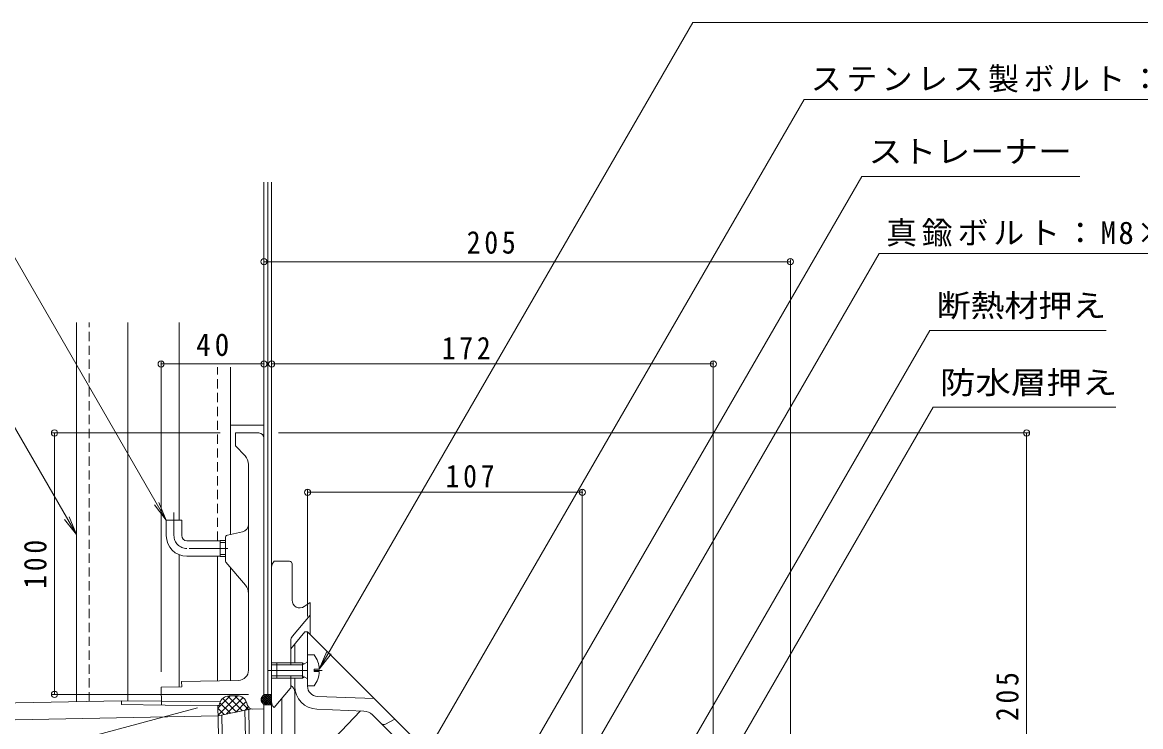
# Model space of a CAD drawing. Units: millimetres at full size, sheet at 1:3. Extents: x -440 to 1142, y -825 to 768.
# Drawn here: x -191.6 to 243.8, y -270.7 to 3.7 of the extents above; entities that cross this region are included whole.
import ezdxf
from ezdxf.enums import TextEntityAlignment as Align

# ---------------------------------------------------------------- set-up
doc = ezdxf.new("R2010")
doc.units = ezdxf.units.MM
doc.header["$LTSCALE"] = 3
doc.header["$PDMODE"] = 32
doc.header["$PDSIZE"] = 2.4
doc.linetypes.add('CHAIN1', pattern=[8, 5, -1, 1, -1])
doc.linetypes.add('DASHED1', pattern=[1.8, 1.2, -0.6])
for name, color, linetype, lineweight in [('0-0', 4, 'Continuous', 9), ('0-1', 6, 'Continuous', 5), ('0-2', 3, 'Continuous', 9), ('0-4', 7, 'Continuous', 9), ('0-5', 7, 'Continuous', 9), ('0-6', 6, 'Continuous', 5), ('0-7', 7, 'Continuous', 9), ('0-8', 2, 'Continuous', 9), ('0-A', 2, 'Continuous', 9), ('0-C', 4, 'Continuous', 9), ('0-D', 3, 'Continuous', 9)]:
    doc.layers.add(name, color=color, linetype=linetype, lineweight=lineweight)
doc.styles.add('ＭＳ ゴシック', font='')
doc.styles.get('ＭＳ ゴシック').set_extended_font_data('MS Gothic')

msp = doc.modelspace()

# ---------------------------------------------------------------- linework, layer by layer
at = {"layer": '0-0'}
for p, q in [((-108.606, -156.266), (-108.606, -161.266)), ((-99.606, -156.266), (-108.606, -156.266)), ((-97.606, -258.143), (-97.606, -158.266)), ((-104.95, -165.187), (-108.606, -161.266)), ((-103.606, -168.597), (-103.606, -248.658)), ((-111.824, -196.092), (-105.956, -194.788)), ((-103.607, -191.859), (-103.607, -191.805)), ((-112.607, -197.068), (-112.606, -205.902)), ((-104.776, -215.598), (-112.373, -206.545)), ((-129.608, -255.107), (-137.606, -255.27)), ((-137.465, -262.233), (-137.606, -255.27)), ((-107.525, -252.657), (-129.649, -253.108)), ((-129.608, -255.107), (-129.649, -253.108)), ((-137.495, -260.754), (-114.605, -261.003)), ((-111.079, -258.731), (-108.116, -258.67)), ((-98.606, -259.698), (-98.606, -260.809)), ((-97.723, -258.464), (-98.489, -259.376)), ((-97.753, -261.869), (-98.46, -261.162)), ((-135.986, -262.249), (-115.156, -262.475)), ((-115.521, -262.471), (-115.067, -262.476)), ((-113.308, -371.15), (-115.521, -262.471)), ((-114.865, -261.71), (-115.067, -262.476)), ((-102.852, -368.876), (-104.981, -264.318)), ((-103.934, -262.395), (-104.211, -261.495)), ((-101.322, -370.319), (-103.487, -264.017)), ((-101.981, -263.808), (-97.606, -263.718)), ((-97.606, -262.223), (-97.606, -358.266)), ((-111.883, -367.44), (-113.946, -266.121))]:
    msp.add_line(p, q, dxfattribs=at)
at = {"layer": '0-0', "linetype": 'DASHED1'}
msp.add_line((-103.606, -191.859), (-103.606, -218.812), dxfattribs=at)
at = {"layer": '0-0'}
for centre, radius, start, end in [((-99.606, -158.266), 2, 0, 90), ((-108.606, -168.597), 5, 0, 43.00076), ((-106.607, -191.859), 3, 282.52797, 0), ((-111.607, -197.068), 1, 102.5282, 180.00284), ((-111.607, -205.902), 1, 180, 220.00017), ((-108.606, -218.812), 5, 0, 40.00017), ((-107.606, -248.658), 4, 271.16649, 0), ((-110.997, -262.73), 4, 91.16542, 165.22203), ((-108.034, -262.67), 4, 17.08061, 91.16649), ((-98.106, -259.698), 0.5, 139.99892, 179.99681), ((-98.106, -260.809), 0.5, 180.00105, 225), ((-98.106, -258.143), 0.5, 320.0007, 0), ((-102.022, -261.808), 2, 197.08084, 271.16684), ((-98.106, -262.223), 0.5, 0, 44.99799)]:
    msp.add_arc(centre, radius, start, end, dxfattribs=at)
at = {"layer": '0-1'}
for p, q in [((-94.607, -351.241), (-94.607, -208.548)), ((-93.905, -206.62), (-93.607, -206.265)), ((-87.606, -206.265), (-93.607, -206.265)), ((-86.607, -221.403), (-86.607, -207.293)), ((-81.886, -223.861), (-79.607, -222.265)), ((-79.607, -234.765), (-79.607, -222.265)), ((-86.405, -235.366), (-79.607, -227.265)), ((-87.107, -246.634), (-87.107, -237.295)), ((-92.607, -245.765), (-94.607, -245.765)), ((-92.607, -246.635), (-94.607, -246.635)), ((-92.607, -250.895), (-94.607, -250.895)), ((-92.607, -251.765), (-94.607, -251.765)), ((-87.107, -250.894), (-87.107, -255.154)), ((-87.107, -255.154), (-87.107, -250.894)), ((-87.341, -255.797), (-93.607, -263.265)), ((-90.607, -324.677), (-90.607, -259.689)), ((-93.728, -263.143), (-93.607, -263.265))]:
    msp.add_line(p, q, dxfattribs=at)
for centre, radius, start, end in [((-91.607, -208.548), 3, 139.99971, 180), ((-87.606, -207.265), 1, 0, 90), ((-83.607, -221.403), 3, 180, 305.00417), ((-84.107, -237.295), 3, 139.99966, 180), ((-88.107, -255.154), 1, 319.9996, 0), ((-91.607, -261.022), 3, 180, 225.00249)]:
    msp.add_arc(centre, radius, start, end, dxfattribs=at)
at = {"layer": '0-2'}
for p, q in [((-81.607, -233.765), (-87.107, -240.319)), ((-81.607, -233.765), (-80.607, -233.765)), ((26.393, -340.765), (-80.607, -233.765)), ((-80.607, -242.764), (-80.607, -233.765)), ((-85.607, -238.532), (-85.607, -245.764)), ((-85.607, -251.764), (-85.607, -324.765)), ((-76.761, -258.913), (-54.607, -259.765)), ((-60.032, -264.56), (-79.776, -285.221)), ((-58.715, -264.61), (-76.953, -263.909)), ((-51.992, -269.45), (-55.371, -266.071)), ((-51.992, -269.45), (-33.362, -288.081)), ((-50.22, -269.71), (-46.607, -267.765))]:
    msp.add_line(p, q, dxfattribs=at)
at = {"layer": '0-2', "linetype": 'CHAIN1'}
msp.add_line((-95.879, -248.765), (-72.116, -248.765), dxfattribs=at)
at = {"layer": '0-2'}
for centre, radius, start, end in [((-88.607, -257.224), 3, 0, 59.99872), ((-76.607, -254.916), 9, 180, 267.79738), ((-76.607, -254.916), 4, 180, 267.79738), ((-58.907, -269.607), 5, 45.00029, 87.7975), ((-50.932, -268.39), 1.5, 225, 298.30083)]:
    msp.add_arc(centre, radius, start, end, dxfattribs=at)
at = {"layer": '0-4'}
for p, q in [((-97.606, -89.514), (107.394, -89.514)), ((107.394, -88.614), (107.394, -357.266)), ((-137.606, -128.47), (-137.606, -249.27)), ((-137.606, -129.37), (-97.606, -129.37)), ((-94.607, -129.37), (77.393, -129.37)), ((77.393, -128.47), (77.393, -322.765)), ((-180.032, -156.266), (-114.606, -156.266)), ((-179.132, -156.266), (-179.132, -258.143)), ((200.254, -156.266), (-91.891, -156.266)), ((199.354, -156.266), (199.354, -361.266)), ((-80.607, -178.47), (-80.607, -227.765)), ((26.393, -178.47), (26.393, -334.765)), ((-80.607, -179.37), (26.393, -179.37)), ((-180.032, -258.143), (-103.606, -258.143)), ((-123.421, -263.382), (-190.736, -281.419))]:
    msp.add_line(p, q, dxfattribs=at)
for p in [(-97.606, -89.514), (107.394, -89.514), (-137.606, -129.37), (-97.606, -129.37), (-94.607, -129.37), (77.393, -129.37), (-179.132, -156.266), (199.354, -156.266), (-80.607, -179.37), (26.393, -179.37), (-179.132, -258.143)]:
    msp.add_point(p, dxfattribs=at)
at = {"layer": '0-5'}
for p, q in [((69.485, 3.734), (-76.018, -248.285)), ((69.485, 3.734), (263.873, 3.734)), ((112.711, -26.266), (-59.121, -323.889)), ((112.711, -26.266), (299.166, -26.266)), ((135.175, -56.266), (-8.776, -305.596)), ((135.175, -56.266), (220.08, -56.266)), ((-206.4, -67.648), (-135.607, -190.266)), ((142.002, -86.266), (19.027, -299.265)), ((142.002, -86.266), (265.42, -86.266)), ((-223.867, -103.607), (-170.607, -195.856)), ((161.691, -116.266), (47.954, -313.265)), ((161.691, -116.266), (230.359, -116.266)), ((163.013, -146.266), (45.157, -350.399)), ((163.013, -146.266), (234.133, -146.266)), ((-135.607, -190.266), (-140.172, -184.316)), ((-135.607, -190.266), (-138.477, -183.337)), ((-170.607, -195.856), (-175.173, -189.906)), ((-170.607, -195.856), (-173.477, -188.927)), ((-76.018, -248.285), (-73.148, -241.356)), ((-76.018, -248.285), (-71.453, -242.335))]:
    msp.add_line(p, q, dxfattribs=at)
at = {"layer": '0-6'}
for p, q in [((-115.5, -263.489), (-110.735, -258.724)), ((-115.444, -266.261), (-107.857, -258.674)), ((-113.6, -259.692), (-108.306, -264.986)), ((-112.105, -265.751), (-105.744, -259.39)), ((-111.676, -258.788), (-105.951, -264.513)), ((-108.948, -258.688), (-103.596, -264.039)), ((-108.565, -265.039), (-104.44, -260.914)), ((-98.606, -260.364), (-96.385, -258.143)), ((-98.606, -260.088), (-96.471, -262.223)), ((-98.583, -260.96), (-97.32, -262.223)), ((-98.539, -259.449), (-97.233, -258.143)), ((-98.505, -261.111), (-95.536, -258.143)), ((-98.48, -259.366), (-95.623, -262.223)), ((-98.093, -258.904), (-94.774, -262.223)), ((-98.083, -261.539), (-94.687, -258.143)), ((-97.706, -258.443), (-94.607, -261.542)), ((-97.672, -261.975), (-94.607, -258.91)), ((-97.606, -258.143), (-94.607, -258.143)), ((-97.157, -258.143), (-94.607, -260.693)), ((-97.071, -262.223), (-94.607, -259.759)), ((-96.309, -258.143), (-94.607, -259.845)), ((-96.222, -262.223), (-94.607, -260.607)), ((-95.46, -258.143), (-94.607, -258.996)), ((-94.612, -258.143), (-94.607, -258.147)), ((-115.501, -263.448), (-113.016, -265.934)), ((-115.44, -266.421), (-102.329, -263.784)), ((-114.757, -261.364), (-110.661, -265.46)), ((-105.024, -264.326), (-103.657, -262.96)), ((-97.606, -262.223), (-94.607, -262.223)), ((-95.374, -262.223), (-94.607, -261.456))]:
    msp.add_line(p, q, dxfattribs=at)
at = {"layer": '0-7'}
for p, q in [((-97.606, -158.266), (-97.606, -58.547)), ((-96.106, -258.143), (-96.106, -58.547)), ((-94.607, -208.548), (-94.607, -58.547)), ((-97.606, -153.266), (-110.607, -153.266))]:
    msp.add_line(p, q, dxfattribs=at)
at = {"layer": '0-8'}
for p, q in [((-153.017, -260.585), (-313.11, -263.845)), ((-153.017, -260.585), (-153.033, -262.063)), ((-137.495, -260.754), (-153.017, -260.585)), ((-135.985, -262.249), (-153.033, -262.063)), ((-115.44, -266.421), (-312.976, -270.444))]:
    msp.add_line(p, q, dxfattribs=at)
at = {"layer": '0-A'}
for p, q in [((-78.007, -242.764), (-80.607, -242.764)), ((-92.607, -245.764), (-92.607, -251.764)), ((-82.607, -245.764), (-92.607, -245.764)), ((-82.607, -246.634), (-92.607, -246.634)), ((-82.607, -246.634), (-80.734, -245.582)), ((-82.607, -245.764), (-81.843, -246.205)), ((-82.607, -245.764), (-82.607, -251.764)), ((-82.607, -250.894), (-92.607, -250.894)), ((-82.607, -251.764), (-92.607, -251.764)), ((-82.607, -250.894), (-80.734, -251.947)), ((-82.607, -251.764), (-81.843, -251.323)), ((-78.007, -249.243), (-78.007, -248.285)), ((-76.018, -248.285), (-78.007, -248.285)), ((-76.018, -249.243), (-78.007, -249.243)), ((-78.007, -254.764), (-80.607, -254.764))]:
    msp.add_line(p, q, dxfattribs=at)
msp.add_lwpolyline([(-80.607, -254.916), (-80.607, -254.764), (-80.607, -242.764)], dxfattribs=at)
for centre, radius, start, end in [((-86.007, -248.764), 10, 2.74562, 36.86987), ((-80.857, -245.364), 0.25, 299.32918, 0), ((-80.857, -252.164), 0.25, 0, 60.67082), ((-86.007, -248.764), 10, 323.13013, 357.25438)]:
    msp.add_arc(centre, radius, start, end, dxfattribs=at)
at = {"layer": '0-C', "color": 5, "lineweight": 5}
for p, q in [((-170.607, -260.943), (-170.607, -113.163)), ((-150.607, -260.611), (-150.607, -113.163)), ((-130.607, -190.266), (-130.607, -113.163)), ((-110.607, -195.822), (-110.607, -130.57)), ((-130.607, -255.128), (-130.607, -203.682)), ((-115.607, -252.822), (-115.607, -204.266)), ((-110.607, -252.72), (-110.607, -208.648))]:
    msp.add_line(p, q, dxfattribs=at)
at = {"layer": '0-C', "color": 5, "linetype": 'DASHED1', "lineweight": 5}
for p, q in [((-165.607, -260.842), (-165.607, -113.163)), ((-115.607, -198.266), (-115.607, -130.57))]:
    msp.add_line(p, q, dxfattribs=at)
at = {"layer": '0-D'}
for p, q in [((-129.607, -190.266), (-135.607, -190.266)), ((-135.607, -196.266), (-135.607, -190.266)), ((-129.607, -196.266), (-129.607, -190.266)), ((-127.607, -198.266), (-114.606, -198.266)), ((-114.606, -204.441), (-114.606, -198.091)), ((-114.606, -198.091), (-112.607, -198.091)), ((-114.606, -198.906), (-112.607, -198.906)), ((-127.607, -204.266), (-114.606, -204.266)), ((-114.606, -203.626), (-112.607, -203.626)), ((-114.606, -204.441), (-112.607, -204.441))]:
    msp.add_line(p, q, dxfattribs=at)
at = {"layer": '0-D', "linetype": 'CHAIN1'}
for p, q in [((-132.607, -196.266), (-132.607, -187.266)), ((-111.676, -201.266), (-127.607, -201.266))]:
    msp.add_line(p, q, dxfattribs=at)
at = {"layer": '0-D'}
for radius in [8, 2]:
    msp.add_arc((-127.607, -196.266), radius, 180, 270, dxfattribs=at)
at = {"layer": '0-D', "linetype": 'CHAIN1'}
msp.add_arc((-127.607, -196.266), 5, 180, 270, dxfattribs=at)

# ---------------------------------------------------------------- texts
at = {"layer": '0-4', "color": 2, "char_height": 8.798, "attachment_point": 7, "style": 'ＭＳ ゴシック'}
for s, insert in [('\\T1.27;\\W0.9;205', (-18.611, -86.514)), ('\\T1.27;\\W0.95;40', (-123.981, -126.37)), ('\\T1.27;\\W0.9;172', (-28.357, -127.57)), ('\\T1.27;\\W0.9;107', (-26.857, -177.57))]:
    msp.add_mtext(s, dxfattribs=dict(at, insert=insert))
at = {"layer": '0-4', "color": 2, "char_height": 8.798, "attachment_point": 7, "rotation": 90, "style": 'ＭＳ ゴシック'}
for s, insert in [('\\T1.27;\\W0.9;100', (-182.132, -216.954)), ('\\T1.27;\\W0.9;205', (196.354, -268.516))]:
    msp.add_mtext(s, dxfattribs=dict(at, insert=insert))
at = {"layer": '0-5', "color": 2, "style": 'ＭＳ ゴシック'}
for s, width, p in [('ストレーナー', 1.1, (137.843, -53.619)), ('断熱材押え', 1.1, (164.359, -113.619)), ('防水層押え', 1.15, (165.681, -143.619))]:
    msp.add_text(s, height=8.798, dxfattribs=dict(at, width=width)).set_placement(p, align=Align.BOTTOM_LEFT)
at = {"layer": '0-5', "color": 2, "char_height": 8.798, "attachment_point": 7, "style": 'ＭＳ ゴシック'}
for s, insert in [('\\T1.15;ステンレス製ボルト：M10×70', (115.38, -23.619)), ('\\T1.16;真鍮ボルト：M8×50', (144.67, -83.619))]:
    msp.add_mtext(s, dxfattribs=dict(at, insert=insert))

doc.saveas('drawing.dxf')
